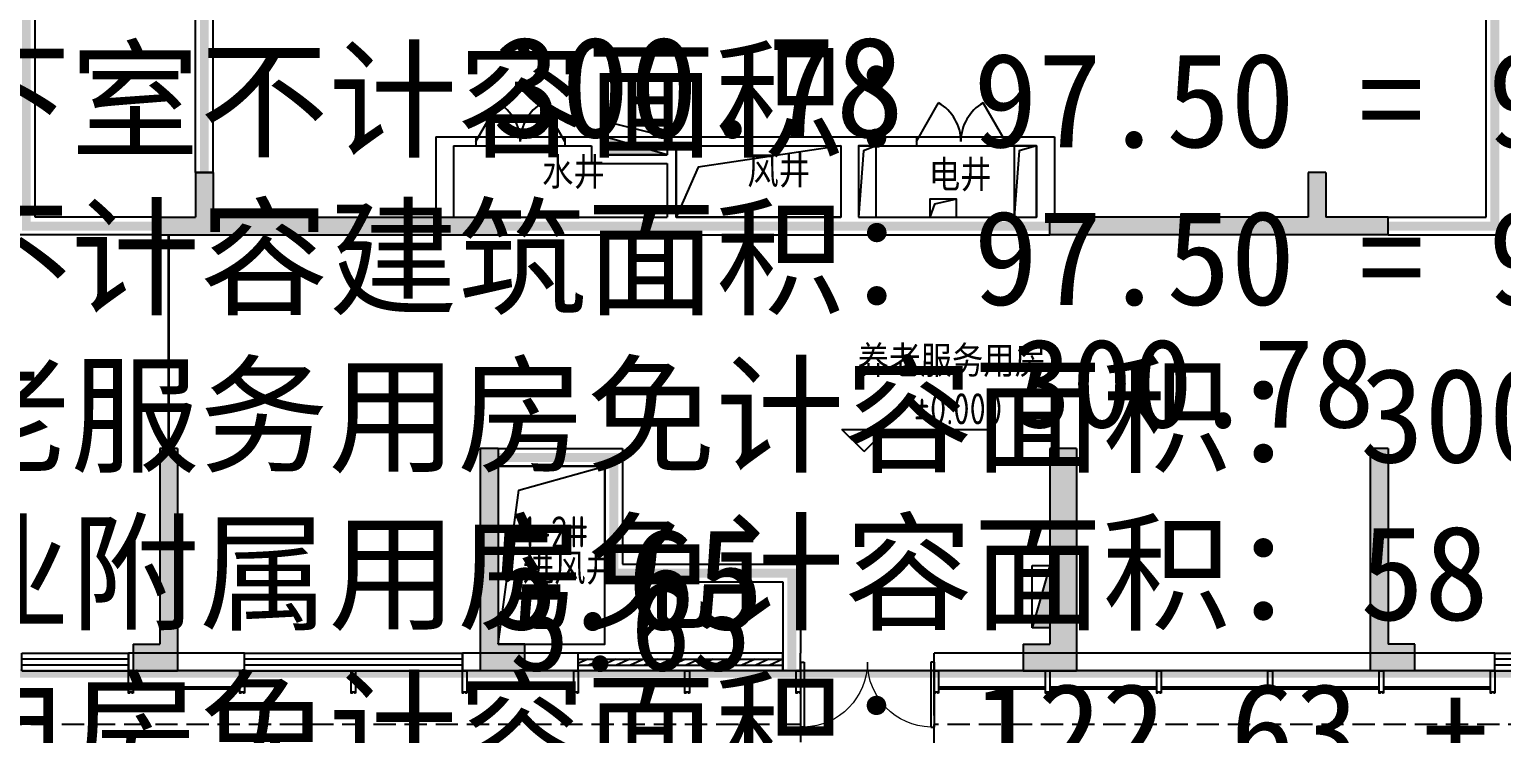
# Model space of a CAD drawing. Extents: x 512858 to 514372, y -232486 to -231710.
# Drawn here: x 513185.76 to 513202.3, y -231778.71 to -231770.8 of the extents above; entities that cross this region are included whole.
import ezdxf

# ---------------------------------------------------------------- set-up
doc = ezdxf.new("R2010")
doc.units = 0
doc.header["$LTSCALE"] = 1000
doc.linetypes.add('__DASH', pattern=[0.35, 0.25, -0.1])
doc.linetypes.add('DASH', pattern=[0.35, 0.25, -0.1])
doc.layers.get('0').update_dxf_attribs({"color": 252})
for name, color, linetype in [('$计算结果', 7, 'Continuous'), ('$面积结果', 7, 'Continuous'), ('2#HXT-1F$0$A-DOOR', 253, 'Continuous'), ('2#HXT-1F$0$A-HOLE-E', 253, 'Continuous'), ('2#HXT-1F$0$A-PATT-COLU', 253, 'Continuous'), ('2#HXT-1F$0$A-STR-CONC-B', 253, 'Continuous'), ('2#HXT-1F$0$A-WALL-S', 253, 'Continuous'), ('2#HXT-1F$0$AA-DOOR_FIRE_TEXT', 253, 'Continuous'), ('6#-造型-1F（实施版）金属型材-METAL-S', 253, 'Continuous'), ('6#-造型-1F（实施版）门窗', 253, 'Continuous'), ('A-ANNO-100-DIM-E', 253, 'Continuous'), ('A-ANNO-100-SYMB', 253, 'Continuous'), ('A-ANNO-100-TXT', 252, 'Continuous'), ('A-DOOR', 252, 'Continuous'), ('A-HOLE-E', 253, 'Continuous'), ('A-METAL-E', 253, 'Continuous'), ('A-PATT-COLU', 253, 'Continuous'), ('A-STONE-S', 253, 'Continuous'), ('A-STR-CONC-B', 252, 'Continuous'), ('A-WALL-S', 252, 'Continuous'), ('A-WINDOW', 253, 'Continuous'), ('看线', 253, 'Continuous'), ('面积-免计容-养老服务用房-1', 185, 'Continuous')]:
    doc.layers.add(name, color=color, linetype=linetype)
for name, color, linetype, lineweight in [('P-FIRE-FH', 252, 'Continuous', 25), ('面积-免计容-物业附属用房-1', 18, 'Continuous', 0), ('面积-计容-住宅-1', 1, 'Continuous', 0)]:
    doc.layers.add(name, color=color, linetype=linetype, lineweight=lineweight)
doc.styles.add('dw', font='simhei.ttf')
doc.styles.add('TYDG_02', font='TSSDENG.shx', dxfattribs={"width": 0.8, "bigfont": 'hztxt.shx'})

# ---------------------------------------------------------------- blocks, each defined once
blk = doc.blocks.new('1新321F结构')
at = {"layer": 'A-PATT-COLU'}
for points in [[(-152757, -1003871), (-152757, -1004371), (-152657, -1004438), (-152557, -1004371), (-152557, -1003871)], [(-140257, -1003871), (-140257, -1004371), (-140157, -1004438), (-140057, -1004371), (-140057, -1003871)], [(-153157, -1004571), (-152657, -1004571), (-152657, -1004438), (-152757, -1004371), (-153157, -1004371)], [(-152657, -1004438), (-152657, -1004571), (-149357, -1004571), (-149357, -1004371), (-152557, -1004371)], [(-140157, -1004438), (-140257, -1004371), (-143157, -1004371), (-143157, -1004571), (-140157, -1004571)], [(-139357, -1004371), (-140057, -1004371), (-140157, -1004438), (-140157, -1004571), (-139357, -1004571)], [(-153157, -1006971), (-153157, -1009171), (-152957, -1009471), (-152957, -1006971)], [(-149557, -1006971), (-149557, -1009471), (-149357, -1009171), (-149357, -1006971)], [(-143157, -1006971), (-143157, -1009171), (-142857, -1009471), (-142857, -1006971)], [(-139557, -1006971), (-139557, -1009471), (-139357, -1009171), (-139357, -1006971)], [(-153457, -1009471), (-152957, -1009471), (-153157, -1009171), (-153457, -1009171)], [(-149057, -1009171), (-149357, -1009171), (-149557, -1009471), (-149057, -1009471)], [(-143457, -1009471), (-142857, -1009471), (-143157, -1009171), (-143457, -1009171)], [(-139057, -1009171), (-139357, -1009171), (-139557, -1009471), (-139057, -1009471)]]:
    blk.add_hatch(color=256, dxfattribs=at).paths.add_polyline_path(points)
at = {"layer": 'A-STR-CONC-B'}
for p, q in [((-152757, -1003871), (-152757, -1004371)), ((-152557, -1003871), (-152757, -1003871)), ((-152557, -1003871), (-152557, -1004371)), ((-140257, -1003871), (-140257, -1004371)), ((-140057, -1003871), (-140257, -1003871)), ((-140057, -1003871), (-140057, -1004371)), ((-153157, -1004371), (-152757, -1004371)), ((-153157, -1004371), (-153157, -1004571)), ((-152557, -1004371), (-149357, -1004371)), ((-149357, -1004371), (-149357, -1004571)), ((-140257, -1004371), (-143157, -1004371)), ((-143157, -1004571), (-143157, -1004371)), ((-139357, -1004371), (-140057, -1004371)), ((-139357, -1004571), (-139357, -1004371)), ((-153157, -1004571), (-152657, -1004571)), ((-152657, -1004571), (-149357, -1004571)), ((-140157, -1004571), (-143157, -1004571)), ((-139357, -1004571), (-140157, -1004571)), ((-153157, -1006971), (-153157, -1009171)), ((-152957, -1006971), (-153157, -1006971)), ((-152957, -1006971), (-152957, -1009471)), ((-149557, -1006971), (-149557, -1009471)), ((-149357, -1006971), (-149557, -1006971)), ((-149357, -1006971), (-149357, -1009171)), ((-143157, -1006971), (-143157, -1009171)), ((-142857, -1006971), (-143157, -1006971)), ((-142857, -1006971), (-142857, -1009471)), ((-139557, -1006971), (-139557, -1009471)), ((-139357, -1006971), (-139557, -1006971)), ((-139357, -1006971), (-139357, -1009171)), ((-153457, -1009171), (-153157, -1009171)), ((-153457, -1009171), (-153457, -1009471)), ((-149057, -1009171), (-149357, -1009171)), ((-149057, -1009471), (-149057, -1009171)), ((-143457, -1009171), (-143157, -1009171)), ((-143457, -1009171), (-143457, -1009471)), ((-139057, -1009171), (-139357, -1009171)), ((-139057, -1009471), (-139057, -1009171)), ((-153457, -1009471), (-152957, -1009471)), ((-149057, -1009471), (-149557, -1009471)), ((-143457, -1009471), (-142857, -1009471)), ((-139057, -1009471), (-139557, -1009471))]:
    blk.add_line(p, q, dxfattribs=at)
blk = doc.blocks.new('1新77A$C3B0876DE')
at = {"layer": '看线', "linetype": 'DASH', "elevation": 0}
for points in [[(-46350, -700), (-64302, -700), (-64399, 4647)], [(-46350, -300), (-46350, -1300), (-44850, -1300), (-44850, -300)], [(-27300, -700), (-44850, -700)]]:
    blk.add_lwpolyline(points, dxfattribs=at)
blk = doc.blocks.new('1新382#HXT-1F$0$$TWTSYS$00000508')
for p, q in [((-0.5, 0.5), (0.324, 1.224)), ((-0.5, 0.5), (-0.5, -0.5)), ((-0.5, -0.5), (0.5, 0.5)), ((0.5, 0.5), (-0.5, 0.5)), ((0.5, -0.5), (0.5, 0.5)), ((-0.5, -0.5), (0.5, -0.5))]:
    blk.add_line(p, q)
blk.add_solid([(0.5, -0.5), (0.5, 0.5), (-0.5, -0.5)])
blk = doc.blocks.new('1新372#HXT-1F$0$$DorLib2D$00000231')
at = {"color": 0}
for p, q in [((-0.5, 0), (-0.25, 0.433)), ((0.5, 0), (0.25, 0.433))]:
    blk.add_line(p, q, dxfattribs=at)
for centre, start, end in [((-0.5, 0), 0, 60), ((0.5, 0), 120, 180)]:
    blk.add_arc(centre, 0.5, start, end, dxfattribs=at)
blk = doc.blocks.new('1新332#HXT-1F')
at = {"layer": '2#HXT-1F$0$A-PATT-COLU'}
for points in [[(-152557, -1003871), (-152757, -1003871), (-152757, -1004371), (-152657, -1004438), (-152557, -1004371)], [(-140057, -1003871), (-140257, -1003871), (-140257, -1004371), (-140157, -1004438), (-140057, -1004371)], [(-153157, -1004371), (-153157, -1004571), (-152657, -1004571), (-152657, -1004438), (-152757, -1004371)], [(-152657, -1004438), (-152657, -1004571), (-149957, -1004571), (-149957, -1004471), (-149957, -1004371), (-152557, -1004371)], [(-149957, -1004471), (-149957, -1004571), (-149357, -1004571), (-149357, -1004371), (-149957, -1004371)], [(-140157, -1004438), (-140257, -1004371), (-143157, -1004371), (-143157, -1004571), (-140157, -1004571)], [(-139357, -1004571), (-139357, -1004371), (-140057, -1004371), (-140157, -1004438), (-140157, -1004571)]]:
    blk.add_hatch(color=256, dxfattribs=at).paths.add_polyline_path(points, flags=17)
at = {"layer": '2#HXT-1F$0$A-DOOR'}
for p, q in [((-149607, -1003471), (-148607, -1003471)), ((-149607, -1003571), (-148607, -1003571)), ((-144657, -1003471), (-143657, -1003471)), ((-144657, -1003571), (-143657, -1003571))]:
    blk.add_line(p, q, dxfattribs=at)
at = {"layer": '2#HXT-1F$0$A-HOLE-E'}
for points in [[(-147357, -1003571), (-145507, -1003571), (-145507, -1004371), (-147357, -1004371)], [(-145307, -1004371), (-145107, -1004371), (-145107, -1003571), (-145307, -1003571)], [(-143557, -1004371), (-143307, -1004371), (-143307, -1003571), (-143557, -1003571)], [(-144507, -1004371), (-144207, -1004371), (-144207, -1004171), (-144507, -1004171)]]:
    blk.add_lwpolyline(points, close=True, dxfattribs=at)
for points in [[(-145507, -1003571), (-147107, -1003812), (-147357, -1004371)], [(-145107, -1003571), (-145252, -1003628), (-145307, -1004371)], [(-143307, -1003571), (-143502, -1003628), (-143557, -1004371)], [(-144207, -1004171), (-144453, -1004228), (-144507, -1004371)]]:
    blk.add_lwpolyline(points, dxfattribs=at)
at = {"layer": '2#HXT-1F$0$A-STR-CONC-B'}
for p, q in [((-152757, -1003871), (-152757, -1004371)), ((-152557, -1003871), (-152757, -1003871)), ((-152557, -1003871), (-152557, -1004371)), ((-140257, -1003871), (-140257, -1004371)), ((-140057, -1003871), (-140257, -1003871)), ((-140057, -1003871), (-140057, -1004371)), ((-153157, -1004371), (-152757, -1004371)), ((-153157, -1004371), (-153157, -1004571)), ((-152557, -1004371), (-149957, -1004371)), ((-149957, -1004371), (-149357, -1004371)), ((-149357, -1004371), (-149357, -1004571)), ((-140257, -1004371), (-143157, -1004371)), ((-143157, -1004571), (-143157, -1004371)), ((-139357, -1004371), (-140057, -1004371)), ((-139357, -1004571), (-139357, -1004371)), ((-153157, -1004571), (-152657, -1004571)), ((-152657, -1004571), (-149957, -1004571)), ((-149957, -1004571), (-149357, -1004571)), ((-140157, -1004571), (-143157, -1004571)), ((-139357, -1004571), (-140157, -1004571))]:
    blk.add_line(p, q, dxfattribs=at)
at = {"layer": '2#HXT-1F$0$A-WALL-S'}
for p, q in [((-154557, -1004371), (-154557, -995171)), ((-138257, -1004371), (-138257, -995171)), ((-150057, -1003471), (-150057, -1004371)), ((-150057, -1003471), (-149607, -1003471)), ((-149857, -1003571), (-149857, -1004371)), ((-149857, -1003571), (-149607, -1003571)), ((-148607, -1003471), (-148207, -1003471)), ((-148607, -1003571), (-148307, -1003571)), ((-148307, -1003571), (-148307, -1003771)), ((-148207, -1003471), (-148207, -1003671)), ((-147457, -1003471), (-147457, -1003671)), ((-147457, -1003471), (-145407, -1003471)), ((-147357, -1003571), (-147357, -1003771)), ((-147357, -1003571), (-145507, -1003571)), ((-145507, -1003571), (-145507, -1004371)), ((-145407, -1003471), (-144657, -1003471)), ((-145307, -1003571), (-145307, -1004371)), ((-145307, -1003571), (-144657, -1003571)), ((-143657, -1003471), (-143107, -1003471)), ((-143657, -1003571), (-143307, -1003571)), ((-143307, -1003571), (-143307, -1004371)), ((-143107, -1003471), (-143107, -1004371)), ((-148207, -1003671), (-147457, -1003671)), ((-148307, -1003771), (-147457, -1003771)), ((-147457, -1003771), (-147457, -1004371)), ((-147357, -1003771), (-147357, -1004371)), ((-153157, -1004371), (-154557, -1004371)), ((-149357, -1004371), (-147457, -1004371)), ((-147357, -1004371), (-145507, -1004371)), ((-145307, -1004371), (-143307, -1004371)), ((-139357, -1004371), (-138257, -1004371)), ((-153157, -1004571), (-154757, -1004571)), ((-149357, -1004571), (-147357, -1004571)), ((-147357, -1004571), (-145407, -1004571)), ((-145407, -1004571), (-143207, -1004571)), ((-143207, -1004571), (-143157, -1004571)), ((-139357, -1004571), (-138057, -1004571))]:
    blk.add_line(p, q, dxfattribs=at)
for points in [[(-149607, -1003471), (-149607, -1003571)], [(-148607, -1003471), (-148607, -1003571)], [(-144657, -1003471), (-144657, -1003571)], [(-143657, -1003471), (-143657, -1003571)]]:
    blk.add_lwpolyline(points, dxfattribs=at)
at = {"layer": '2#HXT-1F$0$A-DOOR', "xscale": 1000, "yscale": 1000, "zscale": 100}
for p in [(-149107, -1003521), (-144157, -1003521)]:
    blk.add_blockref('1新372#HXT-1F$0$$DorLib2D$00000231', p, dxfattribs=at)
at = {"layer": '2#HXT-1F$0$AA-DOOR_FIRE_TEXT', "xscale": -700.0000000000001, "yscale": 200.0000000000001, "zscale": 700.0000000000001}
blk.add_blockref('1新382#HXT-1F$0$$TWTSYS$00000508', (-147807, -1003571), dxfattribs=at)
blk = doc.blocks.new('1新09$TwtSys$00000434')
for p, q in [((-0.5, 0.5), (-0.5, -0.5)), ((-0.5, -0.5), (0.5, 0.5)), ((0.5, 0.5), (-0.5, 0.5)), ((0.5, -0.5), (0.5, 0.5)), ((-0.5, -0.5), (0.5, -0.5))]:
    blk.add_line(p, q)
blk.add_solid([(0.5, -0.5), (0.5, 0.5), (-0.5, -0.5)])
blk = doc.blocks.new('1新89A$C71297C34')
at = {"layer": 'P-FIRE-FH', "xscale": -700, "yscale": 200, "zscale": 700, "rotation": 90}
blk.add_blockref('1新09$TwtSys$00000434', (-43650, 735, 0), dxfattribs=at)
blk = doc.blocks.new('1新170gthegsffsf')
at = {"layer": '6#-造型-1F（实施版）金属型材-METAL-S'}
blk.add_lwpolyline([(2575456, -483476), (2575446, -483476), (2575446, -483466), (2575416, -483466), (2575416, -483476), (2575406, -483476), (2575406, -483226), (2575456, -483226)], close=True, dxfattribs=at)
blk = doc.blocks.new('1新88A$C6F092640')
at = {"layer": 'A-STONE-S', "elevation": 0}
for points in [[(-53850, -280), (-52650, -280)], [(-53850, -300), (-52650, -300)], [(-50100, -280), (-48900, -280)], [(-50100, -300), (-48900, -300)], [(-44800, -280), (-43600, -280)], [(-44800, -300), (-43600, -300)], [(-43550, -280), (-42350, -280)], [(-43550, -300), (-42350, -300)], [(-42300, -280), (-41100, -280)], [(-42300, -300), (-41100, -300)], [(-41050, -280), (-39850, -280)], [(-41050, -300), (-39850, -300)], [(-39800, -280), (-38600, -280)], [(-39800, -300), (-38600, -300)]]:
    blk.add_lwpolyline(points, dxfattribs=at)
at = {"layer": '6#-造型-1F（实施版）门窗'}
for p in [(-2629306, 483126, 0), (-2628056, 483126, 0), (-2626806, 483126, 0), (-2625556, 483126, 0), (-2624306, 483126, 0), (-2623056, 483126, 0), (-2621806, 483126, 0), (-2620256, 483126, 0), (-2619006, 483126, 0), (-2617756, 483126, 0), (-2616506, 483126, 0), (-2615256, 483126, 0), (-2614006, 483126, 0)]:
    blk.add_blockref('1新170gthegsffsf', p, dxfattribs=at)
blk = doc.blocks.new('1新04$DorLib2D$00000002')
for p, q in [((-0.5, 0), (-0.5, 0.4875)), ((-0.475, 0.4875), (-0.5, 0.4875)), ((-0.475, 0), (-0.475, 0.4875)), ((0.475, 0), (0.475, 0.4875)), ((0.475, 0.4875), (0.5, 0.4875)), ((0.5, 0), (0.5, 0.4875)), ((-0.5, 0), (-0.475, 0)), ((0.5, 0), (0.475, 0))]:
    blk.add_line(p, q)
at = {"lineweight": 13}
for centre, start, end in [((-0.4875, 0), 0, 88.53072), ((0.4875, 0), 91.46928, 180)]:
    blk.add_arc(centre, 0.4875, start, end, dxfattribs=at)
blk = doc.blocks.new('1新10$WINLIB2D$00000001')
at = {"color": 0}
for points in [[(-0.5, 0.5), (-0.5, -0.5)], [(-0.5, 0.5), (0.5, 0.5)], [(0.5, -0.5), (0.5, 0.5)], [(0.5, 0.1667), (-0.5, 0.1667)], [(0.5, -0.1667), (-0.5, -0.1667)], [(-0.5, -0.5), (0.5, -0.5)]]:
    blk.add_lwpolyline(points, dxfattribs=at)
blk = doc.blocks.new('1新11$WINLIB2D$00000039')
at = {"color": 0}
for points in [[(-0.5, 0.5), (-0.5, -0.5)], [(0.5, 0.5), (-0.5, 0.5)], [(0.5, -0.5), (0.5, 0.5)], [(-0.5, 0.1667), (0.5, 0.1667)], [(-0.3839, -0.1667), (-0.448, 0.1667)], [(-0.3159, -0.1667), (-0.38, 0.1667)], [(-0.2479, -0.1667), (-0.312, 0.1667)], [(-0.1799, -0.1667), (-0.244, 0.1667)], [(-0.1119, -0.1667), (-0.176, 0.1667)], [(-0.0439, -0.1667), (-0.108, 0.1667)], [(0.0241, -0.1667), (-0.04, 0.1667)], [(0.0921, -0.1667), (0.028, 0.1667)], [(0.16, -0.1667), (0.0959, 0.1667)], [(0.228, -0.1667), (0.1639, 0.1667)], [(0.296, -0.1667), (0.2319, 0.1667)], [(0.364, -0.1667), (0.2999, 0.1667)], [(0.432, -0.1667), (0.3679, 0.1667)], [(0.5, -0.1667), (0.4359, 0.1667)], [(-0.4519, -0.1667), (-0.5, 0.0836)], [(-0.5, -0.1667), (0.5, -0.1667)], [(0.5, -0.5), (-0.5, -0.5)]]:
    blk.add_lwpolyline(points, dxfattribs=at)

msp = doc.modelspace()

# ---------------------------------------------------------------- linework, layer by layer
at = {"color": 252, "linetype": '__DASH', "const_width": 0.03}
msp.add_lwpolyline([(513187.329, -231773.111), (513187.329, -231775.511)], dxfattribs=at)
at = {"layer": 'A-ANNO-100-DIM-E', "color": 252}
for p, q in [((513195.142, -231775.547), (513194.892, -231775.297)), ((513194.892, -231775.297), (513196.542, -231775.297)), ((513195.142, -231775.547), (513195.392, -231775.297))]:
    msp.add_line(p, q, dxfattribs=at)
at = {"layer": 'A-ANNO-100-SYMB', "color": 252}
msp.add_lwpolyline([(513192.079, -231778.302, 0, 0, 0), (513192.079, -231779.891, 0, 0.08, 0), (513192.079, -231779.591, 0, 0, 0)], format="xyseb", dxfattribs=at)
at = {"layer": 'A-DOOR', "color": 252}
msp.add_line((513195.929, -231778.011), (513194.429, -231778.011), dxfattribs=at)
at = {"layer": 'A-HOLE-E', "color": 252}
msp.add_lwpolyline([(513191.029, -231777.711), (513192.229, -231777.711), (513192.229, -231775.711), (513191.029, -231775.711)], close=True, dxfattribs=at)
msp.add_lwpolyline([(513191.029, -231777.711), (513191.263, -231775.979), (513192.229, -231775.711)], dxfattribs=at)
at = {"layer": 'A-WALL-S', "color": 252}
for p, q in [((513187.629, -231772.411), (513187.629, -231770.411)), ((513187.829, -231772.411), (513187.829, -231770.411)), ((513187.629, -231772.411), (513187.829, -231772.411)), ((513191.029, -231775.511), (513192.429, -231775.511)), ((513191.029, -231775.511), (513191.029, -231775.711)), ((513192.429, -231775.511), (513192.429, -231776.811)), ((513191.029, -231775.711), (513192.229, -231775.711)), ((513192.229, -231775.711), (513192.229, -231777.011)), ((513192.429, -231776.811), (513194.429, -231776.811)), ((513194.429, -231776.811), (513194.429, -231777.811)), ((513192.229, -231777.011), (513194.229, -231777.011)), ((513194.229, -231777.011), (513194.229, -231777.811)), ((513188.179, -231777.811), (513186.879, -231777.811)), ((513191.929, -231777.811), (513190.629, -231777.811)), ((513202.229, -231777.811), (513195.929, -231777.811)), ((513188.179, -231778.011), (513186.879, -231778.011)), ((513191.929, -231778.011), (513190.629, -231778.011)), ((513194.329, -231778.011), (513194.229, -231778.011)), ((513194.429, -231778.011), (513194.329, -231778.011)), ((513202.229, -231778.011), (513195.929, -231778.011))]:
    msp.add_line(p, q, dxfattribs=at)
for points in [[(513186.879, -231778.011), (513186.879, -231777.811)], [(513188.179, -231778.011), (513188.179, -231777.811)], [(513190.629, -231778.011), (513190.629, -231777.811)], [(513191.929, -231778.011), (513191.929, -231777.811)], [(513194.229, -231778.011), (513194.229, -231777.811)], [(513194.429, -231778.011), (513194.429, -231777.811)], [(513195.929, -231778.011), (513195.929, -231777.811)], [(513202.229, -231778.011), (513202.229, -231777.811)]]:
    msp.add_lwpolyline(points, dxfattribs=at)
at = {"layer": '面积-免计容-养老服务用房-1', "linetype": 'DASH', "ltscale": 0.003, "const_width": 0.1}
msp.add_lwpolyline([(513209.979, -231766.513), (513202.229, -231766.513), (513202.229, -231773.013), (513187.729, -231773.013), (513185.729, -231773.013), (513185.729, -231763.613), (513185.507, -231763.613), (513185.462, -231761.101), (513176.741, -231761.257), (513176.932, -231771.913), (513180.229, -231771.913), (513180.229, -231776.713), (513184.229, -231776.713), (513184.229, -231778.038), (513190.929, -231778.038), (513190.929, -231775.613), (513192.329, -231775.613), (513192.329, -231776.913), (513194.329, -231776.913), (513194.329, -231778.038), (513208.029, -231778.038)], dxfattribs=at)
at = {"layer": '面积-免计容-物业附属用房-1', "ltscale": 0.005, "const_width": 0.1}
msp.add_lwpolyline([(513190.729, -231763.486), (513188.33, -231763.486), (513188.167, -231754.352), (513185.342, -231754.402), (513185.462, -231761.101), (513185.462, -231761.101), (513185.507, -231763.613), (513185.729, -231763.613), (513185.729, -231773.013), (513187.729, -231773.013), (513187.729, -231770.313), (513188.029, -231770.313), (513188.029, -231767.913), (513190.729, -231767.913)], close=True, dxfattribs=at)
at = {"layer": '面积-计容-住宅-1', "const_width": 0.1}
for points in [[(513202.229, -231763.486), (513190.729, -231763.486), (513190.729, -231767.913), (513188.029, -231767.913), (513188.029, -231770.313), (513187.729, -231770.313), (513187.729, -231773.013), (513202.229, -231773.013)], [(513194.329, -231776.913), (513192.329, -231776.913), (513192.329, -231775.613), (513190.929, -231775.613), (513190.929, -231778.038), (513194.329, -231778.038)]]:
    msp.add_lwpolyline(points, close=True, dxfattribs=at)

# ---------------------------------------------------------------- block references
at = {"color": 252, "xscale": 0.001, "yscale": 0.001, "zscale": 0.001}
for name, p in [('1新77A$C3B0876DE', (513240.779, -231777.911)), ('1新89A$C71297C34', (513240.779, -231777.911)), ('1新332#HXT-1F', (513340.386, -230768.54)), ('1新321F结构', (513340.386, -230768.54))]:
    msp.add_blockref(name, p, dxfattribs=at)
at = {"layer": 'A-DOOR', "color": 252, "xscale": -1.5, "yscale": 1.5, "zscale": 0.2, "rotation": 180}
msp.add_blockref('1新04$DorLib2D$00000002', (513195.179, -231777.911), dxfattribs=at)
at = {"layer": 'A-METAL-E', "color": 252, "xscale": 0.001, "yscale": 0.001, "zscale": 0.001}
msp.add_blockref('1新88A$C6F092640', (513240.779, -231777.911), dxfattribs=at)
at = {"layer": 'A-WINDOW', "color": 252, "yscale": 0.2, "zscale": 0.2, "rotation": 180}
for name, p, xscale in [('1新10$WINLIB2D$00000001', (513186.279, -231777.911), -1.2), ('1新10$WINLIB2D$00000001', (513189.404, -231777.911), -2.45000029291719), ('1新11$WINLIB2D$00000039', (513193.079, -231777.911), -2.3), ('1新10$WINLIB2D$00000001', (513202.829, -231777.911), -1.2)]:
    msp.add_blockref(name, p, dxfattribs=dict(at, xscale=xscale))

# ---------------------------------------------------------------- texts
at = {"layer": '$计算结果', "insert": (513181.883, -231782.279), "char_height": 1.06217, "width": 84.98136, "attachment_point": 4, "style": 'dw'}
msp.add_mtext('  地下室不计容面积：97.50 = 97.50\\P本层不计容建筑面积：97.50 = 97.50\\P  养老服务用房免计容面积：300.78 = 300.78\\P  物业附属用房免计容面积：58.82 + 33.05 = 91.87\\P  配电房免计容面积：122.63 + 16.64 = 139.27\\P本层免计容建筑面积：300.78 + 91.87 + 139.27 = 531.92\\P  住宅计容面积：124.14 + 124.14 + 5.65 + 5.61 + 5.42 + 5.30 + 4.73 + 4.10 + 3.18 = 282.27\\P  商业计容面积：119.30 = 119.30\\P  消防控制室计容面积：54.84 = 54.84\\P  社区医疗卫生中心计容面积：155.95 + 47.39 = 203.34\\P  社区文化活动中心计容面积：133.68 + 23.46 + 19.86 = 177.00\\P本层计容建筑面积：282.27 + 119.30 + 54.84 + 203.34 + 177.00 = 836.75\\P总面积：97.50 + 531.92 + 836.75 = 1466.17', dxfattribs=at)
at = {"layer": '$面积结果', "color": 185, "style": 'dw'}
msp.add_text('300.78', height=1.1331, dxfattribs=at).set_placement((513190.966, -231772.016))
at = {"layer": '$面积结果', "color": 1, "style": 'dw'}
msp.add_text('5.65', height=1.1331, dxfattribs=at).set_placement((513190.937, -231777.544))
at = {"layer": 'A-ANNO-100-DIM-E', "color": 252, "style": 'TYDG_02', "width": 0.8}
msp.add_text('%%P0.000', height=0.35, dxfattribs=at).set_placement((513195.7, -231775.241))
at = {"layer": 'A-ANNO-100-TXT', "color": 252, "style": 'TYDG_02'}
for s, p in [('水井', (513191.523, -231772.592)), ('风井', (513193.829, -231772.577)), ('电井', (513195.869, -231772.62)), ('养老服务用房', (513195.07, -231774.708)), ('进风井', (513191.307, -231777.039))]:
    msp.add_text(s, height=0.3526, dxfattribs=at).set_placement(p)
at = {"layer": 'A-ANNO-100-TXT', "color": 252, "style": 'TYDG_02', "width": 0.8}
msp.add_text('1-2#', height=0.35, dxfattribs=at).set_placement((513191.307, -231776.623))
at = {"layer": '面积-免计容-养老服务用房-1', "linetype": 'DASH', "ltscale": 0.003, "style": 'dw'}
msp.add_text('300.78', height=1, dxfattribs=at).set_placement((513196.794, -231775.276))
at = {"layer": '面积-计容-住宅-1', "style": 'dw'}
msp.add_text('5.65', height=1, dxfattribs=at).set_placement((513191.156, -231778.008))

doc.saveas('drawing.dxf')
